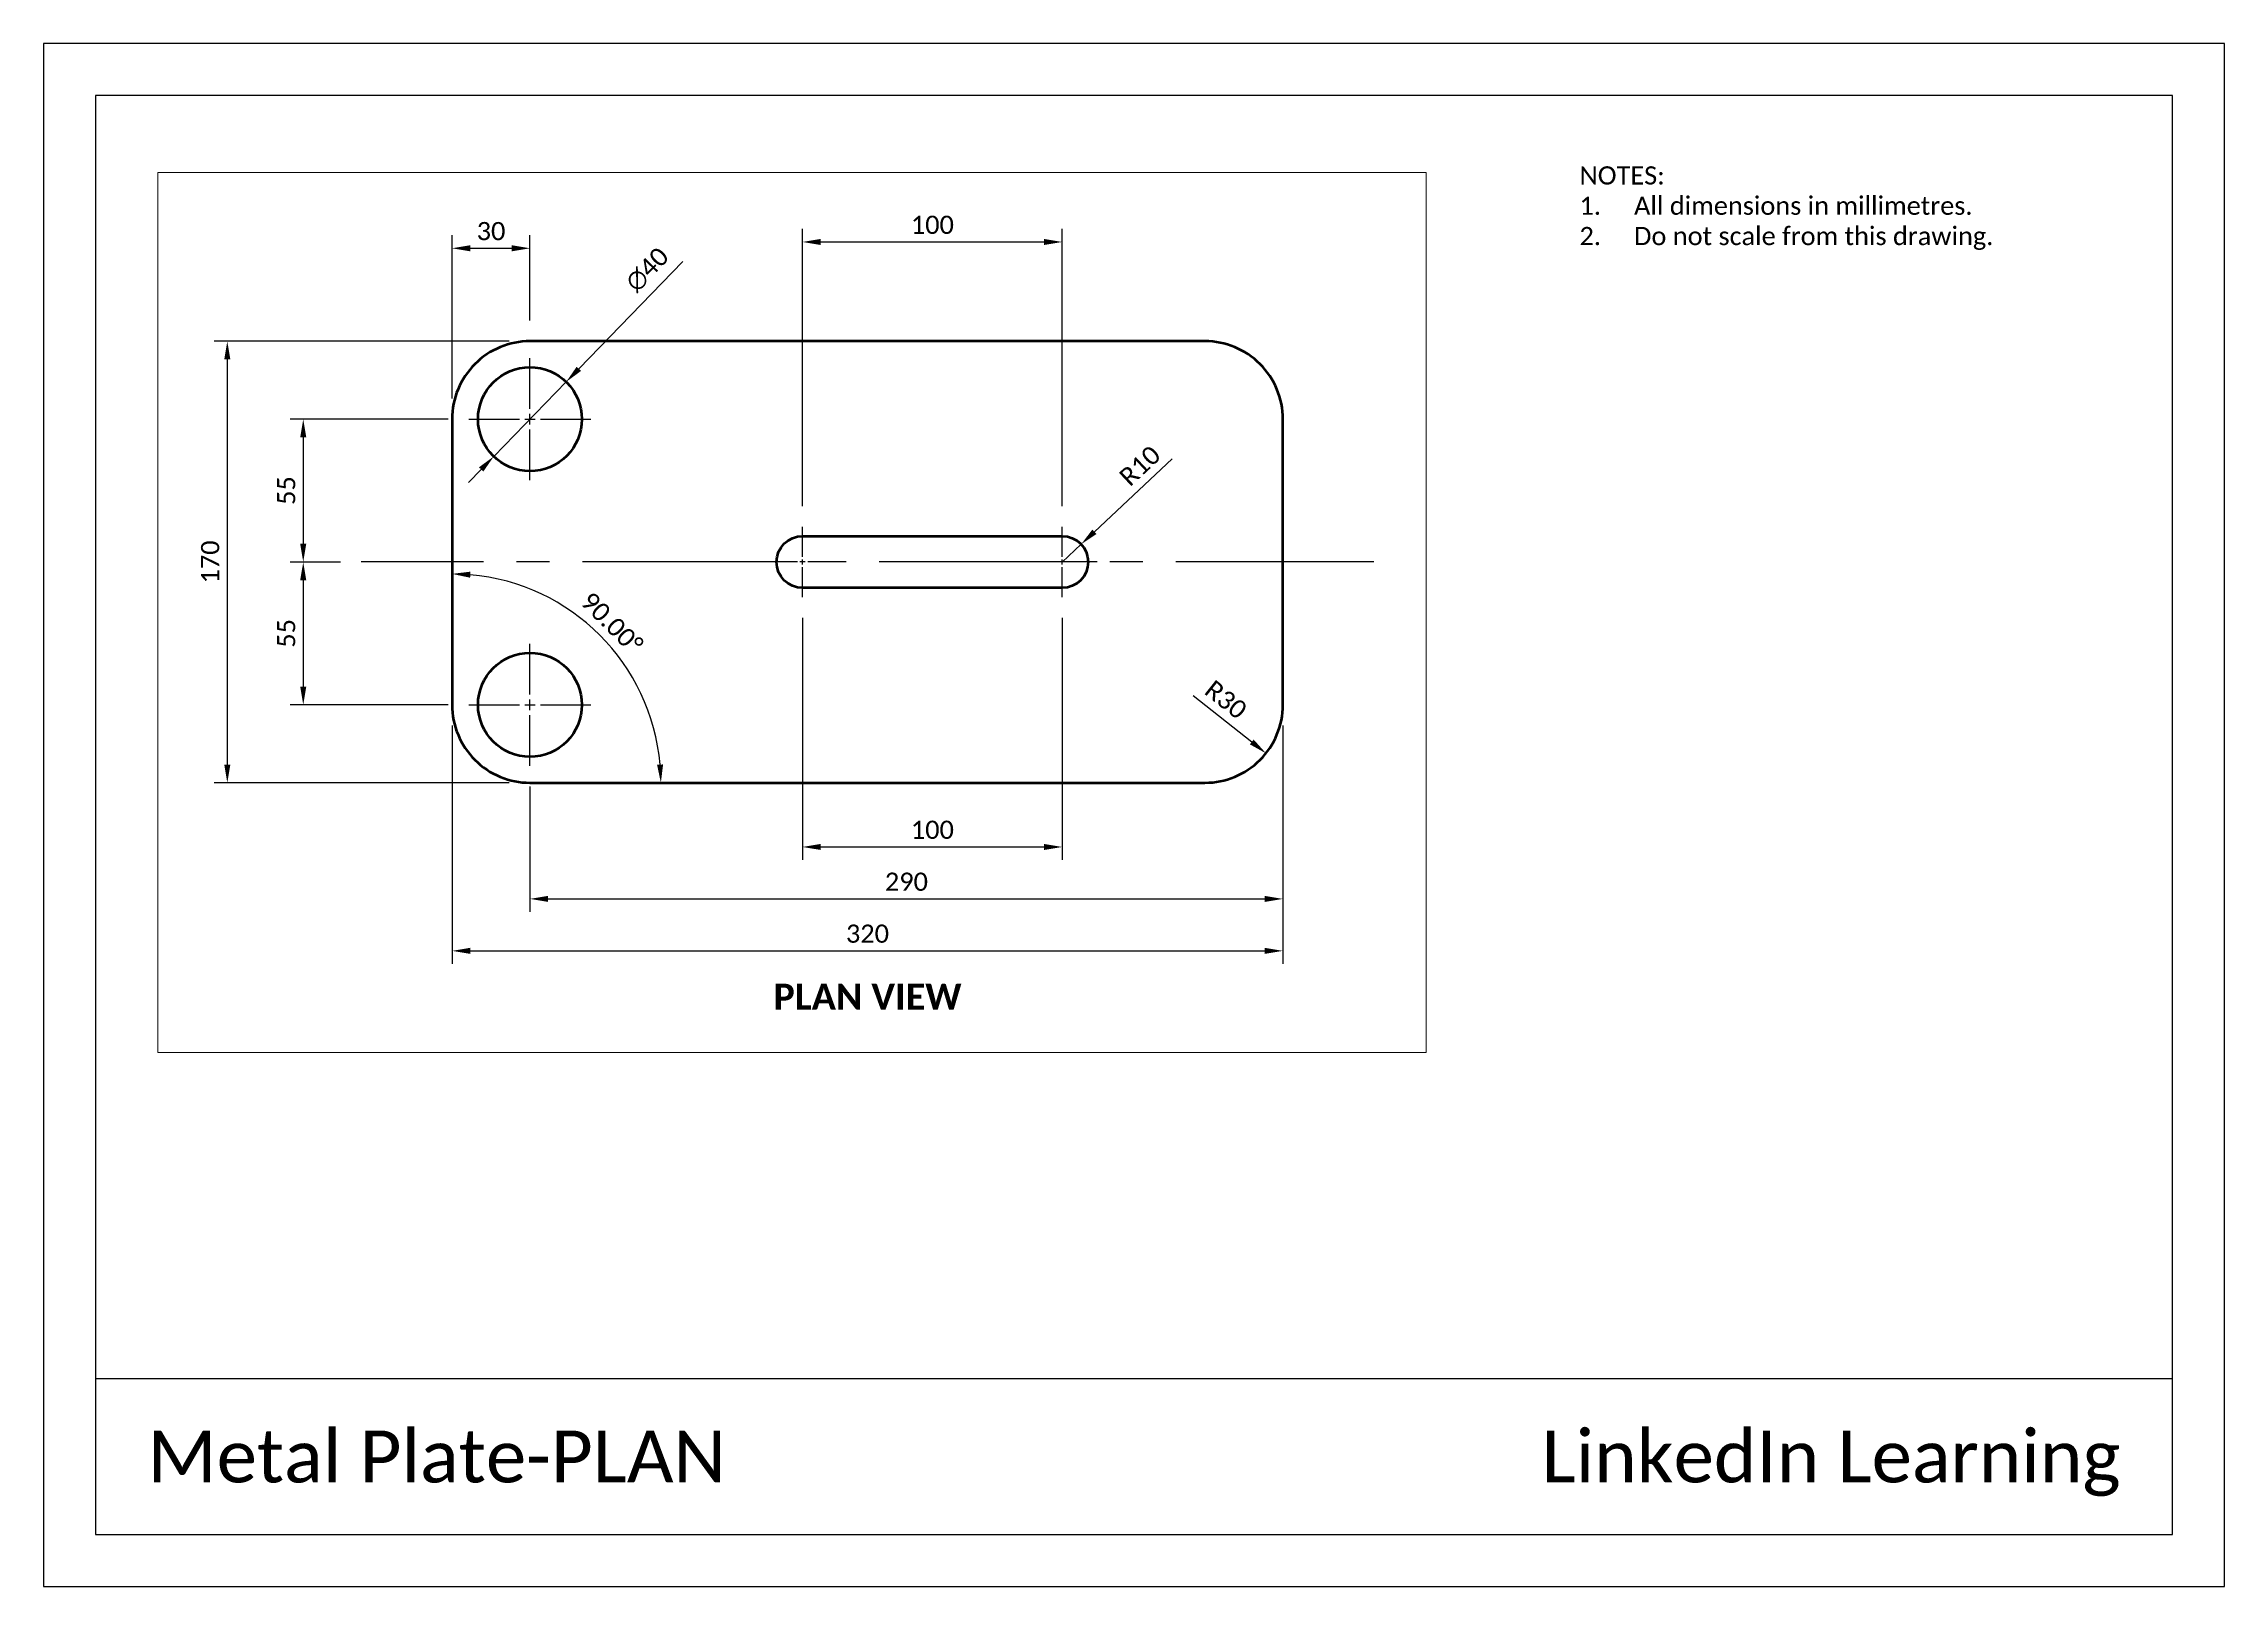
# Paper-space layout 'Plan' of a CAD drawing. Header units: millimetres. Extents: x 0 to 420, y 0 to 297.
# The model-space entities are those that its viewports show. They can reach past a viewport. Long polylines and large blocks are cut down to what shows.
import ezdxf
from ezdxf import colors
from ezdxf.entities.mleader import LeaderData, LeaderLine
from ezdxf.enums import TextEntityAlignment as Align
from ezdxf.math import Vec2, Vec3

# ---------------------------------------------------------------- set-up
doc = ezdxf.new("R2010")
doc.units = ezdxf.units.MM
doc.linetypes.add('CENTER', pattern=[50.8, 31.75, -6.35, 6.35, -6.35])
doc.linetypes.add('CENTER2', pattern=[28.575, 19.05, -3.175, 3.175, -3.175])
for name, color, linetype in [('Centerlines', 4, 'CENTER'), ('Dimensions', 1, 'Continuous'), ('Text', 1, 'Continuous'), ('Titleblock', 30, 'Continuous'), ('Titletext', 30, 'Continuous')]:
    doc.layers.add(name, color=color, linetype=linetype)
doc.layers.add('Objects', color=7, linetype='Continuous', lineweight=70)
doc.layers.add('Viewports', color=9, linetype='Continuous', plot=False)
doc.styles.add('Dims_MODEL', font='calibri.ttf')
doc.styles.add('Labels_MODEL_PS_5mm', font='calibrib.ttf', dxfattribs={"height": 5})
doc.styles.add('Notes_LAYOUT_3.5mm', font='calibri.ttf', dxfattribs={"height": 3.5})
doc.styles.get("Standard").update_dxf_attribs({"font": 'arial.ttf'})
doc.styles.add('Title_LAYOUT_10mm', font='calibriz.ttf', dxfattribs={"height": 10})
doc.dimstyles.new('Training-ANNO', dxfattribs={"dimtxt": 3.5, "dimasz": 3.5, "dimexe": 2.5, "dimexo": 4, "dimgap": 1.5, "dimtad": 1, "dimdsep": 46, "dimtxsty": 'Dims_MODEL', "dimcen": 0, "dimclrd": 256, "dimclre": 256, "dimclrt": 256, "dimazin": 0, "dimtp": 2, "dimtm": 2, "dimtfac": 1, "dimtmove": 0, "dimatfit": 3, "dimldrblk": 'DOT', "dimfxl": 1, "dimtfillclr": 2, "dimlwd": -1, "dimlwe": -1, "dimarcsym": 0})

# ---------------------------------------------------------------- blocks, each defined once
blk = doc.blocks.new('*U4')
at = {"layer": 'Centerlines', "color": 0, "linetype": 'CENTER2', "transparency": 16777216}
for p, q in [((0, 4), (0, 23.5)), ((-23.5, 0), (-4, 0)), ((4, 0), (23.5, 0)), ((0, -23.5), (0, -4))]:
    blk.add_line(p, q, dxfattribs=at)
at = {"layer": 'Centerlines', "color": 0, "linetype": 'Continuous', "transparency": 16777216}
for p, q in [((-2, 0), (2, 0)), ((0, -2), (0, 2))]:
    blk.add_line(p, q, dxfattribs=at)
blk = doc.blocks.new('*U5')
at = {"layer": 'Centerlines', "color": 0, "linetype": 'CENTER2', "transparency": 16777216}
for p, q in [((0, 4), (0, 23.5)), ((-23.5, 0), (-4, 0)), ((4, 0), (23.5, 0)), ((0, -23.5), (0, -4))]:
    blk.add_line(p, q, dxfattribs=at)
at = {"layer": 'Centerlines', "color": 0, "linetype": 'Continuous', "transparency": 16777216}
for p, q in [((-2, 0), (2, 0)), ((0, -2), (0, 2))]:
    blk.add_line(p, q, dxfattribs=at)
blk = doc.blocks.new('*U6')
at = {"layer": 'Centerlines', "color": 0, "linetype": 'CENTER2', "transparency": 16777216}
for p, q in [((0, 2), (0, 13.5)), ((-13.5, 0), (-2, 0)), ((2, 0), (13.5, 0)), ((0, -13.5), (0, -2))]:
    blk.add_line(p, q, dxfattribs=at)
at = {"layer": 'Centerlines', "color": 0, "linetype": 'Continuous', "transparency": 16777216}
for p, q in [((-1, 0), (1, 0)), ((0, -1), (0, 1))]:
    blk.add_line(p, q, dxfattribs=at)
blk = doc.blocks.new('*U7')
at = {"layer": 'Centerlines', "color": 0, "linetype": 'CENTER2', "transparency": 16777216}
for p, q in [((0, 2), (0, 13.5)), ((-13.5, 0), (-2, 0)), ((2, 0), (13.5, 0)), ((0, -13.5), (0, -2))]:
    blk.add_line(p, q, dxfattribs=at)
at = {"layer": 'Centerlines', "color": 0, "linetype": 'Continuous', "transparency": 16777216}
for p, q in [((-1, 0), (1, 0)), ((0, -1), (0, 1))]:
    blk.add_line(p, q, dxfattribs=at)
blk = doc.blocks.new('*U8')
at = {"layer": 'Centerlines', "color": 0, "linetype": 'CENTER2', "transparency": 16777216}
blk.add_line((195, 0), (-195, 0), dxfattribs=at)
blk = doc.blocks.new('*D27')
at = {"layer": 'Defpoints', "color": 0, "transparency": 16777216}
for p in [(-2303.06, 2592.9), (-2303.06, 2557.11), (-2333.06, 2527.11)]:
    blk.add_point(p, dxfattribs=at)
at = {"layer": 'Dimensions', "transparency": 16777216}
for p, q in [((-2333.06, 2535.11), (-2333.06, 2597.9)), ((-2303.06, 2565.11), (-2303.06, 2597.9)), ((-2326.06, 2592.9), (-2310.06, 2592.9))]:
    blk.add_line(p, q, dxfattribs=at)
for points in [[(-2326.06, 2594.07), (-2326.06, 2591.73), (-2333.06, 2592.9)], [(-2310.06, 2594.07), (-2310.06, 2591.73), (-2303.06, 2592.9)]]:
    blk.add_solid(points, dxfattribs=at)
at = {"layer": 'Dimensions', "transparency": 16777216, "insert": (-2318.06, 2599.48), "char_height": 7, "attachment_point": 5, "style": 'Dims_MODEL'}
blk.add_mtext('30', dxfattribs=at)
blk = doc.blocks.new('_Dot')
at = {"color": 0, "linetype": 'ByBlock', "lineweight": -2}
blk.add_line((-0.5, 0), (-1, 0), dxfattribs=at)
at = {"color": 0, "linetype": 'ByBlock', "const_width": 0.5}
blk.add_lwpolyline([(-0.25, 0, 1), (0.25, 0, 1)], format="xyb", close=True, dxfattribs=at)
blk = doc.blocks.new('*D28')
at = {"layer": 'Defpoints', "color": 0, "transparency": 16777216}
for p in [(-2098.06, 2595.33), (-2198.06, 2485.61), (-2098.06, 2485.61)]:
    blk.add_point(p, dxfattribs=at)
at = {"layer": 'Dimensions', "transparency": 16777216}
for p, q in [((-2198.06, 2493.61), (-2198.06, 2600.33)), ((-2098.06, 2493.61), (-2098.06, 2600.33)), ((-2191.06, 2595.33), (-2105.06, 2595.33))]:
    blk.add_line(p, q, dxfattribs=at)
for points in [[(-2191.06, 2596.5), (-2191.06, 2594.16), (-2198.06, 2595.33)], [(-2105.06, 2596.5), (-2105.06, 2594.16), (-2098.06, 2595.33)]]:
    blk.add_solid(points, dxfattribs=at)
at = {"layer": 'Dimensions', "transparency": 16777216, "insert": (-2148.06, 2601.91), "char_height": 7, "attachment_point": 5, "style": 'Dims_MODEL'}
blk.add_mtext('100', dxfattribs=at)
blk = doc.blocks.new('*D29')
at = {"layer": 'Defpoints', "color": 0}
for p in [(-2333.06, 2527.11), (-2263.42, 2427.32), (-2333.06, 2417.11), (-2303.06, 2387.11), (-2043.06, 2387.11)]:
    blk.add_point(p, dxfattribs=at)
at = {"layer": 'Dimensions'}
blk.add_arc((-2333.06, 2387.11), 80.41, 4.98931, 85.01069, dxfattribs=at)
for points in [[(-2326.11, 2466.06), (-2326.01, 2468.39), (-2333.06, 2467.53)], [(-2251.78, 2394.16), (-2254.11, 2394.06), (-2252.64, 2387.11)]]:
    blk.add_solid(points, dxfattribs=at)
at = {"layer": 'Dimensions', "insert": (-2271.54, 2448.63), "char_height": 7, "attachment_point": 5, "rotation": 315, "style": 'Dims_MODEL'}
blk.add_mtext('90.00°', dxfattribs=at)
blk = doc.blocks.new('*D32')
at = {"layer": 'Defpoints', "color": 0}
for p in [(-2043.06, 2417.11), (-2019.56, 2398.46)]:
    blk.add_point(p, dxfattribs=at)
at = {"layer": 'Dimensions'}
blk.add_line((-2047.64, 2420.76), (-2025.04, 2402.82), dxfattribs=at)
blk.add_solid([(-2024.31, 2403.73), (-2025.76, 2401.9), (-2019.56, 2398.46)], dxfattribs=at)
at = {"layer": 'Dimensions', "insert": (-2034.99, 2419.12), "char_height": 7, "attachment_point": 5, "rotation": 321.56273, "style": 'Dims_MODEL'}
blk.add_mtext('R30', dxfattribs=at)
blk = doc.blocks.new('*D34')
at = {"layer": 'Defpoints', "color": 0}
for p in [(-2289.12, 2541.46), (-2316.99, 2512.77)]:
    blk.add_point(p, dxfattribs=at)
at = {"layer": 'Dimensions'}
for p, q in [((-2244.12, 2587.77), (-2284.24, 2546.48)), ((-2316.99, 2512.77), (-2289.12, 2541.46)), ((-2321.87, 2507.75), (-2326.75, 2502.73))]:
    blk.add_line(p, q, dxfattribs=at)
for points in [[(-2285.08, 2547.29), (-2283.4, 2545.67), (-2289.12, 2541.46)], [(-2322.71, 2508.56), (-2321.03, 2506.94), (-2316.99, 2512.77)]]:
    blk.add_solid(points, dxfattribs=at)
at = {"layer": 'Dimensions', "insert": (-2257.87, 2584.69), "char_height": 7, "attachment_point": 5, "rotation": 45.82468, "style": 'Dims_MODEL'}
blk.add_mtext('∅40', dxfattribs=at)
blk = doc.blocks.new('*D36')
at = {"layer": 'Defpoints', "color": 0, "transparency": 16777216}
for p in [(-2198.06, 2458.61), (-2098.06, 2458.61), (-2098.06, 2362.39)]:
    blk.add_point(p, dxfattribs=at)
at = {"layer": 'Dimensions', "transparency": 16777216}
for p, q in [((-2198.06, 2450.61), (-2198.06, 2357.39)), ((-2098.06, 2450.61), (-2098.06, 2357.39)), ((-2191.06, 2362.39), (-2105.06, 2362.39))]:
    blk.add_line(p, q, dxfattribs=at)
for points in [[(-2191.06, 2363.56), (-2191.06, 2361.23), (-2198.06, 2362.39)], [(-2105.06, 2363.56), (-2105.06, 2361.23), (-2098.06, 2362.39)]]:
    blk.add_solid(points, dxfattribs=at)
at = {"layer": 'Dimensions', "transparency": 16777216, "insert": (-2148.06, 2368.98), "char_height": 7, "attachment_point": 5, "style": 'Dims_MODEL'}
blk.add_mtext('100', dxfattribs=at)
blk = doc.blocks.new('*D37')
at = {"layer": 'Defpoints', "color": 0, "transparency": 16777216}
for p in [(-2013.06, 2417.11), (-2303.06, 2393.61), (-2013.06, 2342.39)]:
    blk.add_point(p, dxfattribs=at)
at = {"layer": 'Dimensions', "transparency": 16777216}
for p, q in [((-2013.06, 2409.11), (-2013.06, 2337.39)), ((-2303.06, 2385.61), (-2303.06, 2337.39)), ((-2296.06, 2342.39), (-2020.06, 2342.39))]:
    blk.add_line(p, q, dxfattribs=at)
for points in [[(-2296.06, 2343.56), (-2296.06, 2341.23), (-2303.06, 2342.39)], [(-2020.06, 2343.56), (-2020.06, 2341.23), (-2013.06, 2342.39)]]:
    blk.add_solid(points, dxfattribs=at)
at = {"layer": 'Dimensions', "transparency": 16777216, "insert": (-2158.06, 2348.98), "char_height": 7, "attachment_point": 5, "style": 'Dims_MODEL'}
blk.add_mtext('290', dxfattribs=at)
blk = doc.blocks.new('*D9')
at = {"layer": 'Defpoints', "color": 0, "transparency": 16777216}
for p in [(-2333.06, 2417.11), (-2013.06, 2417.11), (-2013.06, 2322.39)]:
    blk.add_point(p, dxfattribs=at)
at = {"layer": 'Dimensions', "transparency": 16777216}
for p, q in [((-2333.06, 2409.11), (-2333.06, 2317.39)), ((-2013.06, 2409.11), (-2013.06, 2317.39)), ((-2326.06, 2322.39), (-2020.06, 2322.39))]:
    blk.add_line(p, q, dxfattribs=at)
for points in [[(-2326.06, 2323.56), (-2326.06, 2321.23), (-2333.06, 2322.39)], [(-2020.06, 2323.56), (-2020.06, 2321.23), (-2013.06, 2322.39)]]:
    blk.add_solid(points, dxfattribs=at)
at = {"layer": 'Dimensions', "transparency": 16777216, "insert": (-2173.06, 2328.98), "char_height": 7, "attachment_point": 5, "style": 'Dims_MODEL'}
blk.add_mtext('320', dxfattribs=at)
blk = doc.blocks.new('*D10')
at = {"layer": 'Defpoints', "color": 0, "transparency": 16777216}
for p in [(-2303.06, 2557.11), (-2419.65, 2387.11), (-2303.06, 2387.11)]:
    blk.add_point(p, dxfattribs=at)
at = {"layer": 'Dimensions', "transparency": 16777216}
for p, q in [((-2311.06, 2557.11), (-2424.65, 2557.11)), ((-2419.65, 2550.11), (-2419.65, 2394.11)), ((-2311.06, 2387.11), (-2424.65, 2387.11))]:
    blk.add_line(p, q, dxfattribs=at)
for points in [[(-2420.81, 2550.11), (-2418.48, 2550.11), (-2419.65, 2557.11)], [(-2420.81, 2394.11), (-2418.48, 2394.11), (-2419.65, 2387.11)]]:
    blk.add_solid(points, dxfattribs=at)
at = {"layer": 'Dimensions', "transparency": 16777216, "insert": (-2426.23, 2472.11), "char_height": 7, "attachment_point": 5, "rotation": 90, "style": 'Dims_MODEL'}
blk.add_mtext('170', dxfattribs=at)
blk = doc.blocks.new('*D11')
at = {"layer": 'Defpoints', "color": 0, "transparency": 16777216}
for p in [(-2326.56, 2527.11), (-2390.39, 2472.11), (-2368.06, 2472.11)]:
    blk.add_point(p, dxfattribs=at)
at = {"layer": 'Dimensions', "transparency": 16777216}
for p, q in [((-2334.56, 2527.11), (-2395.39, 2527.11)), ((-2390.39, 2520.11), (-2390.39, 2479.11)), ((-2376.06, 2472.11), (-2395.39, 2472.11))]:
    blk.add_line(p, q, dxfattribs=at)
for points in [[(-2391.56, 2520.11), (-2389.23, 2520.11), (-2390.39, 2527.11)], [(-2391.56, 2479.11), (-2389.23, 2479.11), (-2390.39, 2472.11)]]:
    blk.add_solid(points, dxfattribs=at)
at = {"layer": 'Dimensions', "transparency": 16777216, "insert": (-2396.94, 2499.61), "char_height": 7, "attachment_point": 5, "rotation": 90, "style": 'Dims_MODEL'}
blk.add_mtext('55', dxfattribs=at)
blk = doc.blocks.new('*D12')
at = {"layer": 'Defpoints', "color": 0, "transparency": 16777216}
for p in [(-2368.06, 2472.11), (-2390.39, 2417.11), (-2326.56, 2417.11)]:
    blk.add_point(p, dxfattribs=at)
at = {"layer": 'Dimensions', "transparency": 16777216}
for p, q in [((-2376.06, 2472.11), (-2395.39, 2472.11)), ((-2390.39, 2465.11), (-2390.39, 2424.11)), ((-2334.56, 2417.11), (-2395.39, 2417.11))]:
    blk.add_line(p, q, dxfattribs=at)
for points in [[(-2391.56, 2465.11), (-2389.23, 2465.11), (-2390.39, 2472.11)], [(-2391.56, 2424.11), (-2389.23, 2424.11), (-2390.39, 2417.11)]]:
    blk.add_solid(points, dxfattribs=at)
at = {"layer": 'Dimensions', "transparency": 16777216, "insert": (-2396.94, 2444.61), "char_height": 7, "attachment_point": 5, "rotation": 90, "style": 'Dims_MODEL'}
blk.add_mtext('55', dxfattribs=at)
blk = doc.blocks.new('*D13')
at = {"layer": 'Defpoints', "color": 0}
for p in [(-2090.75, 2478.95), (-2098.06, 2472.11)]:
    blk.add_point(p, dxfattribs=at)
at = {"layer": 'Dimensions'}
for p, q in [((-2055.64, 2511.8), (-2085.64, 2483.73)), ((-2098.06, 2472.11), (-2090.75, 2478.95))]:
    blk.add_line(p, q, dxfattribs=at)
blk.add_solid([(-2086.44, 2484.58), (-2084.84, 2482.88), (-2090.75, 2478.95)], dxfattribs=at)
at = {"layer": 'Dimensions', "insert": (-2068.12, 2509.14), "char_height": 7, "attachment_point": 5, "rotation": 43.09583, "style": 'Dims_MODEL'}
blk.add_mtext('R10', dxfattribs=at)
blk = doc.blocks.new('_TagCircle')
at = {"color": 0, "linetype": 'ByBlock', "lineweight": -2, "transparency": 16777216}
blk.add_circle((0, 0), 4, dxfattribs=at)
at = {"layer": 'Dimensions', "color": 0, "transparency": 16777216, "style": 'Title_LAYOUT_10mm'}
blk.add_attdef('TAGNUMBER', text='', height=3, dxfattribs=at).set_placement((0, -1.5), align=Align.CENTER)

msp = doc.modelspace()

# ---------------------------------------------------------------- linework, layer by layer
at = {"layer": 'Objects'}
msp.add_lwpolyline([(-2333.055, 2417.114, 0.4142136), (-2303.055, 2387.114), (-2043.055, 2387.114, 0.4142136), (-2013.055, 2417.114), (-2013.055, 2527.114, 0.4142136), (-2043.055, 2557.114), (-2303.055, 2557.114, 0.4142136), (-2333.055, 2527.114)], format="xyb", close=True, dxfattribs=at)
msp.add_lwpolyline([(-2198.055, 2482.114), (-2098.055, 2482.114, -1), (-2098.055, 2462.114), (-2198.055, 2462.114, -1), (-2198.055, 2482.114, 0.4142136)], format="xyb", dxfattribs=at)
for centre in [(-2303.055, 2527.114), (-2303.055, 2417.114)]:
    msp.add_circle(centre, 20, dxfattribs=at)

# ---------------------------------------------------------------- block references
at = {"layer": 'Centerlines', "linetype": 'CENTER2'}
for name, p in [('*U4', (-2303.055, 2527.114)), ('*U8', (-2173.055, 2472.114)), ('*U5', (-2303.055, 2417.114))]:
    msp.add_blockref(name, p, dxfattribs=at)
at = {"layer": 'Centerlines', "linetype": 'CENTER2', "extrusion": (0, 0, -1)}
for name, p in [('*U6', (2198.055, 2472.114)), ('*U7', (2098.055, 2472.114))]:
    msp.add_blockref(name, p, dxfattribs=at)

# ---------------------------------------------------------------- texts
at = {"layer": 'Text', "style": 'Labels_MODEL_PS_5mm'}
msp.add_text('PLAN VIEW', height=10, dxfattribs=at).set_placement((-2173.055, 2309.759), align=Align.TOP_CENTER)

# ---------------------------------------------------------------- dimensions: what is measured, and where the dimension line sits
at = {"layer": 'Dimensions'}
for base, p1, p2, picture, middle in [((-2303.055, 2592.898), (-2333.055, 2527.114), (-2303.055, 2557.114), '*D27', (-2318.055, 2599.485)), ((-2098.055, 2362.393), (-2198.055, 2458.614), (-2098.055, 2458.614), '*D36', (-2148.055, 2368.979))]:
    dim = msp.add_linear_dim(base=base, p1=p1, p2=p2, dimstyle='Training-ANNO', dxfattribs=at)
    dim.commit()
    dim.dimension.update_dxf_attribs({"geometry": picture, "text_midpoint": middle})
for base, p1, p2, picture, middle in [((-2098.055, 2595.329), (-2198.055, 2485.614), (-2098.055, 2485.614), '*D28', (-2148.055, 2595.329)), ((-2013.055, 2322.393), (-2333.055, 2417.114), (-2013.055, 2417.114), '*D9', (-2173.055, 2322.393)), ((-2013.055, 2342.393), (-2303.055, 2393.614), (-2013.055, 2417.114), '*D37', (-2158.055, 2342.393))]:
    dim = msp.add_linear_dim(base=base, p1=p1, p2=p2, dimstyle='Training-ANNO', dxfattribs=at)
    dim.commit()
    dim.dimension.update_dxf_attribs({"geometry": picture, "text_midpoint": middle, "dimtype": 160})
dim = msp.add_diameter_dim_2p(p1=(-2316.992, 2512.77), p2=(-2289.118, 2541.459), dimstyle='Training-ANNO', dxfattribs=at)
dim.commit()
dim.dimension.update_dxf_attribs({"geometry": '*D34', "text_midpoint": (-2252.339, 2579.312), "dimtype": 163})
for base, p1, p2, picture, middle in [((-2419.645, 2387.114), (-2303.055, 2557.114), (-2303.055, 2387.114), '*D10', (-2426.232, 2472.114)), ((-2390.392, 2472.114), (-2326.555, 2527.114), (-2368.055, 2472.114), '*D11', (-2396.943, 2499.614)), ((-2390.392, 2417.114), (-2368.055, 2472.114), (-2326.555, 2417.114), '*D12', (-2396.943, 2444.614))]:
    dim = msp.add_linear_dim(base=base, p1=p1, p2=p2, angle=90, dimstyle='Training-ANNO', dxfattribs=at)
    dim.commit()
    dim.dimension.update_dxf_attribs({"geometry": picture, "text_midpoint": middle})
dim = msp.add_angular_dim_2l(base=(-2263.417, 2427.32), line1=((-2333.055, 2527.114), (-2333.055, 2417.114)), line2=((-2303.055, 2387.114), (-2043.055, 2387.114)), dimstyle='Training-ANNO', override={"dimscale": 0}, dxfattribs=at)
dim.commit()
dim.dimension.update_dxf_attribs({"geometry": '*D29', "text_midpoint": (-2271.539, 2448.631)})
for center, mpoint, picture, middle in [((-2098.055, 2472.114), (-2090.753, 2478.947), '*D13', (-2063.622, 2504.331)), ((-2043.055, 2417.114), (-2019.557, 2398.465), '*D32', (-2039.083, 2413.962))]:
    dim = msp.add_radius_dim(center=center, mpoint=mpoint, dimstyle='Training-ANNO', dxfattribs=at)
    dim.commit()
    dim.dimension.update_dxf_attribs({"geometry": picture, "text_midpoint": middle, "dimtype": 164})

# ---------------------------------------------------------------- leaders
ml = msp.add_multileader_block('Standard', dxfattribs=at)
ml.set_content('_TagCircle', color=256, scale=2)
ml.set_attribute('TAGNUMBER', '2', width=0)
ml.set_leader_properties(color=256, linetype='ByLayer', lineweight=-1)
ml.set_arrow_properties(name='DOT')
ml.build(insert=Vec2(0, 0))
ml.multileader.update_dxf_attribs({"leader_type": 2, "arrow_head_size": 7, "scale": 2})
ctx = ml.context
ctx.base_point, ctx.scale, ctx.char_height, ctx.arrow_head_size, ctx.landing_gap_size, ctx.plane_origin = Vec3(-2174.953, 2770.728), 2, 8, 7, 4, Vec3(-2138.511, 2734.433)
notes = []
notes.append((ctx, [(0, (0, 0, 0), (0, 0), (1, 0), 1, [])]))
ctx.block.insert = Vec3(-2166.953, 2770.728)
for ctx, leaders in notes:
    for number, flags, end, landing, length, lines in leaders:
        leader = LeaderData()
        leader.index, (leader.has_last_leader_line, leader.has_dogleg_vector, leader.attachment_direction) = number, flags
        leader.last_leader_point, leader.dogleg_vector, leader.dogleg_length = Vec3(end), Vec3(landing), length
        for number, points, colour, breaks in lines:
            line = LeaderLine()
            line.index, line.vertices, line.color, line.breaks = number, Vec3.list(points), colors.encode_raw_color(colour), breaks
            leader.lines.append(line)
        ctx.leaders.append(leader)

psp = doc.layouts.new('Plan')

# ---------------------------------------------------------------- linework, layer by layer
at = {"layer": 'Titleblock'}
for p, q in [((410, 287), (10, 287)), ((10, 287), (10, 10)), ((410, 10), (410, 287)), ((10, 40), (410, 40)), ((10, 10), (410, 10))]:
    psp.add_line(p, q, dxfattribs=at)
psp.add_lwpolyline([(0, 0), (420, 0), (420, 297), (0, 297)], close=True, dxfattribs=at)

# ---------------------------------------------------------------- texts
at = {"layer": 'Titletext', "style": 'Title_LAYOUT_10mm'}
psp.add_text('Metal Plate-PLAN', height=10, dxfattribs=at).set_placement((20, 20))
psp.add_text('LinkedIn Learning', height=10, dxfattribs=at).set_placement((400, 20), align=Align.RIGHT)
at = {"layer": 'Titletext', "insert": (295.8, 273.38), "char_height": 3.5, "attachment_point": 1, "style": 'Notes_LAYOUT_3.5mm'}
psp.add_mtext_dynamic_manual_height_columns('NOTES:\\P\\pi-10.5,l10.5,t10.5;1.^IAll dimensions in millimetres.\\P2.^IDo not scale from this drawing.', width=86.0793, gutter_width=17.5, heights=[0], dxfattribs=at)

# ---------------------------------------------------------------- viewports
at = {"layer": 'Viewports'}
psp.add_viewport(center=(144.15, 187.49), size=(244.3, 169.4286), view_center_point=(-2202.098, 2452.678), view_height=338.85723, dxfattribs=at)

doc.saveas('drawing.dxf')
